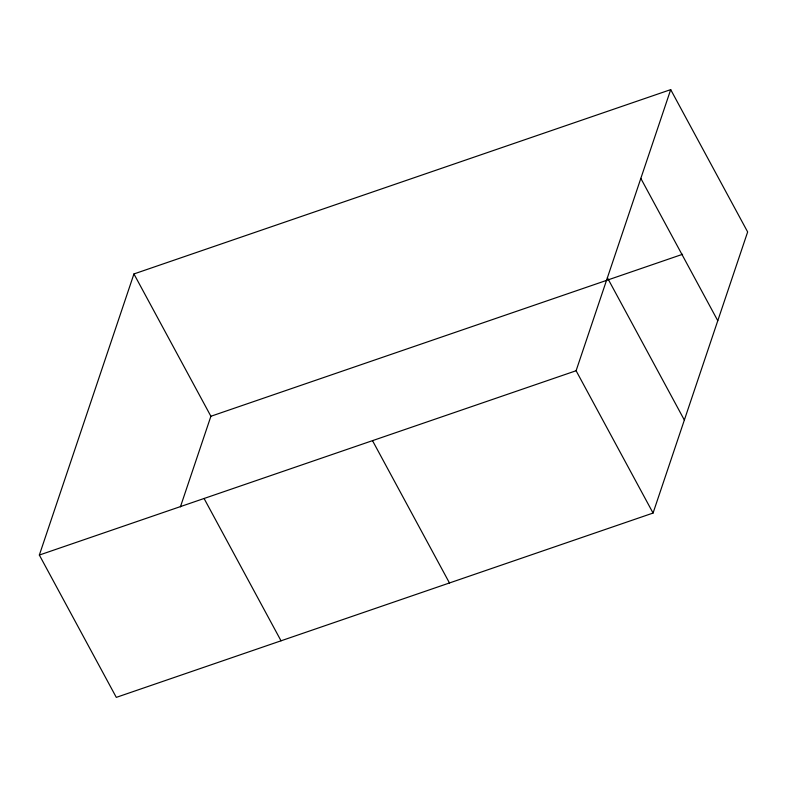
<?xml version="1.0" encoding="UTF-8"?>
<svg xmlns="http://www.w3.org/2000/svg" width="787" height="787" viewBox="0 0 787 787"><rect width="100%" height="100%" fill="white"/><g stroke="black" fill="none" stroke-linecap="round" stroke-linejoin="round"><path stroke-width="1.18" d="M39.35 555.051L133.938 273.945L670.701 89.629L747.65 231.949L653.062 513.055L116.299 697.371L39.35 555.051L576.104 370.736L670.701 89.629M180.41 506.867L210.896 416.264L133.938 273.945M210.896 416.264L682.585 254.29M640.825 178.393L717.783 320.722M607.397 277.732L684.356 420.061M576.104 370.736L653.062 513.055M372.507 440.651L449.466 582.97M204.079 498.486L281.028 640.805"/></g></svg>
